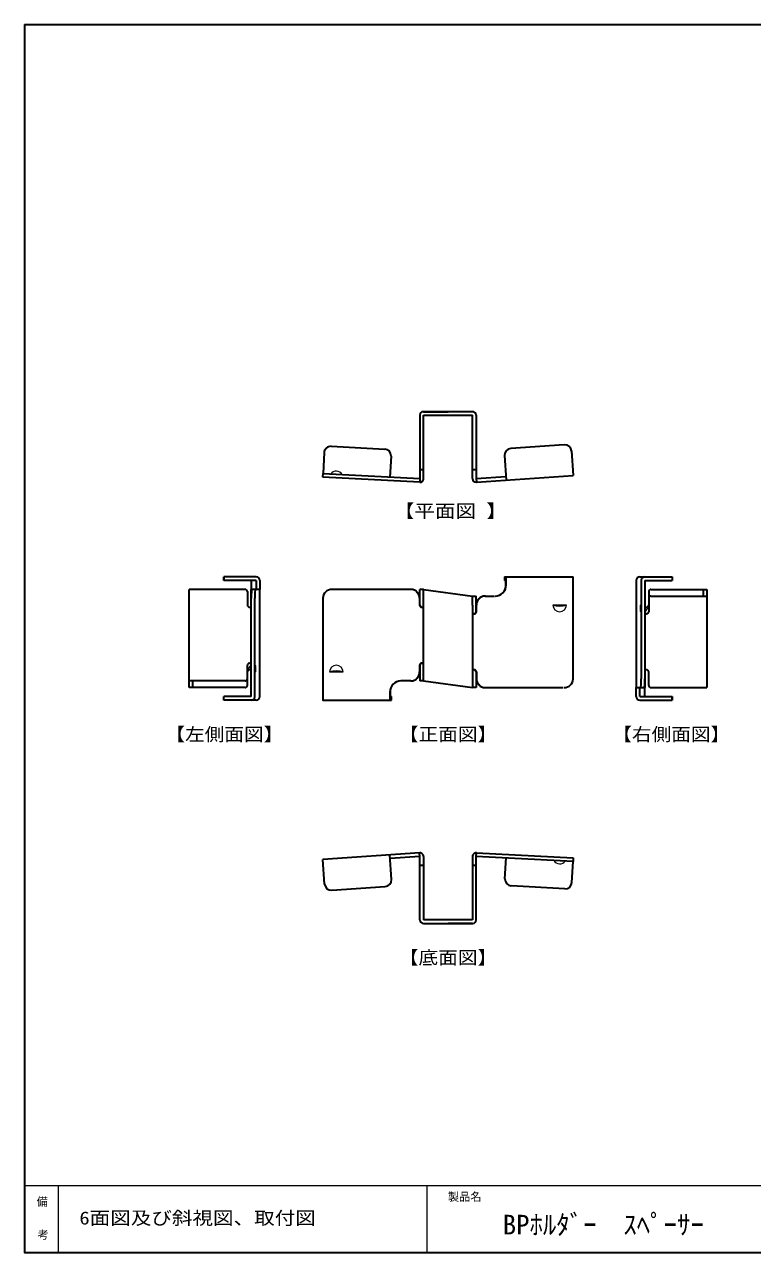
# Model space of a CAD drawing. Units: millimetres on the paper. Extents: x -405 to 405, y -286 to 286.
# Drawn here: x 15.5 to 178.4, y 11 to 286 of the extents above; entities that cross this region are included whole.
import ezdxf
from ezdxf.enums import TextEntityAlignment as Align

# ---------------------------------------------------------------- set-up
doc = ezdxf.new("R2010")
doc.units = ezdxf.units.MM
for name, color, linetype, lineweight in [('0-0_BPスペーサ', 7, 'Continuous', 35), ('0-8_寸法線', 7, 'Continuous', 18), ('F-0_図面枠', 4, 'Continuous', 18), ('F-2_文字1', 4, 'Continuous', 18)]:
    doc.layers.add(name, color=color, linetype=linetype, lineweight=lineweight)
doc.layers.add('F-3_文字2', color=7, linetype='Continuous')
doc.styles.add('ＭＳ ゴシック', font='')
doc.styles.get('ＭＳ ゴシック').set_extended_font_data('MS Gothic')

msp = doc.modelspace()

# ---------------------------------------------------------------- linework, layer by layer
at = {"layer": '0-0_BPスペーサ'}
for p, q in [((103.95, 198.498), (103.95, 184.298)), ((104.75, 199.298), (110.25, 199.298)), ((115.75, 199.298), (104.75, 199.298)), ((104.75, 198.498), (115.75, 198.498)), ((104.75, 184.298), (104.75, 198.498)), ((115.75, 184.298), (115.75, 198.498)), ((115.75, 184.298), (115.75, 198.498)), ((116.55, 198.498), (116.55, 184.298)), ((82.526, 190.127), (82.28, 185.434)), ((84.102, 191.547), (96.086, 190.919)), ((136.254, 191.891), (124.284, 191.054)), ((137.855, 190.5), (138.239, 185.013)), ((97.505, 189.342), (97.259, 184.649)), ((122.892, 189.453), (123.276, 183.967)), ((103.908, 183.499), (82.238, 184.635)), ((103.95, 184.298), (103.908, 183.499)), ((104.75, 186.298), (103.95, 186.298)), ((116.55, 186.298), (115.75, 186.298)), ((116.536, 184.297), (123.22, 184.765)), ((116.55, 184.298), (116.606, 183.5)), ((116.592, 183.499), (138.239, 185.013)), ((60.099, 162.3), (60.099, 161.5)), ((66.299, 162.3), (60.099, 162.3)), ((60.099, 161.5), (60.099, 162.3)), ((67.35, 162.3), (61.15, 162.3)), ((122.888, 162.3), (122.888, 161.5)), ((122.888, 162.3), (138.239, 162.3)), ((123.22, 160.5), (123.22, 162.3)), ((123.276, 160.5), (123.276, 162.3)), ((138.239, 139.5), (138.239, 162.3)), ((153.15, 162.3), (159.35, 162.3)), ((154.201, 162.3), (160.401, 162.3)), ((160.401, 162.3), (160.401, 161.5)), ((52.35, 137.5), (52.35, 159.5)), ((64.85, 159.5), (52.35, 159.5)), ((67.35, 161.5), (60.099, 161.5)), ((66.214, 161.5), (61.15, 161.5)), ((66.214, 161.5), (66.214, 159.5)), ((66.214, 135.5), (66.214, 159.5)), ((68.15, 159.5), (66.318, 159.5)), ((67.35, 161.5), (67.35, 159.5)), ((68.15, 159.5), (67.35, 159.5)), ((68.15, 161.5), (68.15, 159.5)), ((68.15, 135.5), (68.15, 159.5)), ((101.95, 159.5), (84.261, 159.5)), ((103.95, 156), (103.95, 159.5)), ((123.22, 161.5), (122.888, 161.5)), ((152.35, 161.5), (152.35, 137.5)), ((153.487, 161.542), (153.487, 139.5)), ((154.286, 161.5), (154.286, 137.5)), ((154.286, 161.5), (159.35, 161.5)), ((154.286, 161.5), (160.401, 161.5)), ((155.65, 159.5), (168.15, 159.5)), ((167.35, 159.5), (167.35, 158)), ((168.15, 159.5), (168.15, 137.5)), ((65.35, 159), (65.35, 156)), ((67.013, 135.458), (67.013, 157.5)), ((103.894, 157.5), (103.894, 156)), ((104.75, 141), (104.75, 157.5)), ((115.75, 156), (115.75, 158)), ((116.55, 154.5), (116.55, 158)), ((118.55, 158), (120.55, 158)), ((155.15, 159), (155.15, 157.5)), ((155.15, 157.5), (155.15, 154.5)), ((155.65, 158), (168.15, 158)), ((65.85, 155.5), (66.214, 155.5)), ((104.45, 155.5), (104.75, 155.5)), ((115.75, 156), (115.75, 139.5)), ((116.05, 154), (115.75, 154)), ((116.606, 154.5), (116.606, 156)), ((154.65, 154), (154.286, 154)), ((65.85, 143), (66.214, 143)), ((104.45, 143), (104.75, 143)), ((65.35, 139.5), (65.35, 142.5)), ((103.894, 142.5), (103.894, 141)), ((103.95, 142.5), (103.95, 139)), ((104.75, 139), (104.75, 141)), ((116.05, 141.5), (115.75, 141.5)), ((116.55, 141), (116.55, 137.5)), ((116.606, 141), (116.606, 139.5)), ((154.65, 141.5), (154.286, 141.5)), ((155.15, 138), (155.15, 141)), ((64.85, 139), (52.35, 139)), ((64.85, 137.5), (52.35, 137.5)), ((53.15, 137.5), (53.15, 139)), ((65.35, 138), (65.35, 139.5)), ((101.95, 139), (99.724, 139)), ((104.75, 139), (103.95, 139)), ((104.75, 139), (115.75, 137.5)), ((115.75, 139.5), (115.75, 137.5)), ((116.55, 137.5), (115.75, 137.5)), ((118.55, 137.5), (136.05, 137.5)), ((152.35, 137.5), (153.15, 137.5)), ((152.35, 135.5), (152.35, 137.5)), ((152.35, 137.5), (154.182, 137.5)), ((153.15, 135.5), (153.15, 137.5)), ((154.286, 135.5), (154.286, 137.5)), ((155.65, 137.5), (168.15, 137.5)), ((60.099, 134.7), (60.099, 135.5)), ((66.214, 135.5), (60.099, 135.5)), ((66.214, 135.5), (61.15, 135.5)), ((97.224, 136.5), (97.224, 134.7)), ((97.28, 136.5), (97.28, 134.7)), ((97.28, 135.5), (97.612, 135.5)), ((97.612, 134.7), (97.612, 135.5)), ((153.15, 135.5), (160.401, 135.5)), ((154.286, 135.5), (159.35, 135.5)), ((160.401, 134.7), (160.401, 135.5)), ((160.401, 135.5), (160.401, 134.7)), ((66.299, 134.7), (60.099, 134.7)), ((67.35, 134.7), (61.15, 134.7)), ((153.15, 134.7), (159.35, 134.7)), ((154.201, 134.7), (160.401, 134.7)), ((103.908, 100.499), (82.261, 98.985)), ((97.608, 94.545), (97.224, 100.032)), ((103.95, 99.7), (97.28, 99.233)), ((103.95, 99.7), (103.894, 100.498)), ((103.95, 85.5), (103.95, 99.7)), ((104.75, 99.7), (104.75, 85.5)), ((104.75, 99.7), (104.75, 85.5)), ((115.75, 99.7), (115.75, 85.5)), ((116.55, 99.7), (116.606, 100.498)), ((116.55, 85.5), (116.55, 99.7)), ((116.592, 100.499), (138.262, 99.363)), ((122.995, 94.656), (123.241, 99.349)), ((82.645, 93.499), (82.261, 98.985)), ((103.95, 97.7), (104.75, 97.7)), ((115.75, 97.7), (116.55, 97.7)), ((137.974, 93.871), (138.22, 98.564)), ((84.246, 92.107), (96.216, 92.944)), ((136.398, 92.451), (124.414, 93.079)), ((115.75, 85.5), (104.75, 85.5)), ((104.75, 84.7), (115.75, 84.7)), ((115.75, 84.7), (110.25, 84.7))]:
    msp.add_line(p, q, dxfattribs=at)
at = {"layer": '0-0_BPスペーサ', "color": 4, "lineweight": 18}
for p, q in [((136.739, 156), (133.739, 156)), ((153.252, 156), (153.409, 156)), ((154.286, 155.715), (154.878, 155.342)), ((154.878, 155.342), (154.286, 154.403)), ((154.65, 155.5), (154.627, 155.5)), ((65.622, 141.658), (66.214, 142.597)), ((66.214, 141.285), (65.622, 141.658)), ((65.85, 141.5), (65.873, 141.5)), ((67.248, 141), (67.091, 141)), ((83.761, 141), (86.761, 141))]:
    msp.add_line(p, q, dxfattribs=at)
at = {"layer": '0-0_BPスペーサ'}
for points in [[(82.238, 184.635), (82.28, 185.434), (103.95, 184.298)], [(104.75, 157.5), (104.75, 159.5), (103.95, 159.5)], [(104.75, 159.5), (115.75, 158), (116.55, 158)], [(82.261, 157.5), (82.261, 134.7), (97.612, 134.7)], [(138.262, 99.363), (138.22, 98.564), (116.55, 99.7)]]:
    msp.add_lwpolyline(points, dxfattribs=at)
for centre, radius, start, end in [((104.75, 198.498), 0.8, 91.63783, 180), ((104.75, 198.498), 0.8, 90, 91.63783), ((115.75, 198.498), 0.8, 0, 90), ((84.024, 190.049), 1.5, 87, 177), ((96.007, 189.421), 1.5, 357, 87), ((124.388, 189.558), 1.5, 94, 184), ((136.359, 190.395), 1.5, 4, 94), ((103.95, 184.298), 0.8, 267, 0), ((116.55, 184.298), 0.8, 180, 270), ((67.35, 161.5), 0.8, 0, 90), ((153.15, 161.5), 0.8, 90, 180), ((154.286, 161.5), 0.8, 90, 177), ((64.85, 159), 0.5, 0, 90), ((84.261, 157.5), 2, 90, 180), ((101.894, 157.5), 2, 0, 90), ((101.95, 157.5), 2, 0, 90), ((120.72, 160.5), 2.5, 270, 0), ((120.776, 160.5), 2.5, 270, 0), ((155.65, 159), 0.5, 90, 180), ((118.55, 156), 2, 90, 180), ((118.606, 156), 2, 90, 180), ((155.65, 157.5), 0.5, 90, 180), ((65.85, 156), 0.5, 180, 270), ((104.394, 156), 0.5, 180, 270), ((104.45, 156), 0.5, 180, 270), ((116.05, 154.5), 0.5, 270, 0), ((116.106, 154.5), 0.5, 270, 0), ((154.65, 156), 0.5, 270, 0), ((154.65, 154.5), 0.5, 270, 0), ((65.85, 142.5), 0.5, 90, 180), ((104.394, 142.5), 0.5, 90, 180), ((104.45, 142.5), 0.5, 90, 180), ((65.85, 141), 0.5, 90, 180), ((101.894, 141), 2, 270, 0), ((101.95, 141), 2, 270, 0), ((116.05, 141), 0.5, 0, 90), ((116.106, 141), 0.5, 0, 90), ((154.65, 141), 0.5, 0, 90), ((64.85, 139.5), 0.5, 270, 0), ((64.85, 138), 0.5, 270, 0), ((99.724, 136.5), 2.5, 90, 180), ((99.78, 136.5), 2.5, 90, 180), ((118.55, 139.5), 2, 180, 270), ((118.606, 139.5), 2, 180, 270), ((136.239, 139.5), 2, 270, 0), ((155.65, 138), 0.5, 180, 270), ((66.214, 135.5), 0.8, 270, 357), ((67.35, 135.5), 0.8, 270, 0), ((153.15, 135.5), 0.8, 180, 270), ((103.95, 99.7), 0.8, 0, 93), ((116.55, 99.7), 0.8, 87, 180), ((96.112, 94.44), 1.5, 274, 4), ((124.493, 94.577), 1.5, 177, 267), ((136.476, 93.949), 1.5, 267, 357), ((84.141, 93.603), 1.5, 184, 274), ((104.75, 85.5), 0.8, 180, 270), ((115.75, 85.5), 0.8, 271.63783, 0), ((115.75, 85.5), 0.8, 270, 271.63783)]:
    msp.add_arc(centre, radius, start, end, dxfattribs=at)
at = {"layer": '0-0_BPスペーサ', "color": 4, "lineweight": 18}
for centre, radius, start, end in [((85.234, 184.478), 1.5, 29.23095, 144.76905), ((135.239, 156), 1.5, 180, 0), ((135.239, 160.746), 4.977, 252.45999, 287.54001), ((85.261, 141), 1.5, 0, 180), ((85.261, 136.254), 4.977, 72.45999, 107.54001), ((135.266, 99.52), 1.5, 209.23095, 324.76905)]:
    msp.add_arc(centre, radius, start, end, dxfattribs=at)
at = {"layer": '0-0_BPスペーサ'}
for centre, major_axis in [((66.319, 157.5), (0, -2)), ((67.118, 157.5), (0, -2)), ((153.382, 139.5), (0, 2)), ((154.181, 139.5), (0, 2))]:
    msp.add_ellipse(centre, major_axis=major_axis, ratio=0.052335, start_param=3.1476377, end_param=4.712389, dxfattribs=at)
at = {"layer": '0-0_BPスペーサ', "color": 4, "lineweight": 18}
for centre, major_axis in [((153.33, 156), (0, 1.5)), ((67.17, 141), (0, -1.5))]:
    msp.add_ellipse(centre, major_axis=major_axis, ratio=0.05233, start_param=1.5707963, end_param=4.712389, dxfattribs=at)
at = {"layer": 'F-0_図面枠', "color": 7, "lineweight": 35}
msp.add_line((15.5, 286), (405, 286), dxfattribs=at)
at = {"layer": 'F-0_図面枠'}
for p, q in [((15.5, 26), (405, 26)), ((23, 26), (23, 11)), ((105.5, 26), (105.5, 11))]:
    msp.add_line(p, q, dxfattribs=at)
at = {"layer": 'F-0_図面枠', "color": 7, "lineweight": 35}
msp.add_lwpolyline([(15.5, 286), (15.5, 11), (405, 11)], dxfattribs=at)

# ---------------------------------------------------------------- texts
at = {"layer": '0-8_寸法線', "style": 'ＭＳ ゴシック'}
for s, width, p in [('【平面図 】', 1.15, (98.125, 174.7)), ('【左側面図】', 1.1, (47, 124.7)), ('【正面図】', 1.1, (99.25, 124.7)), ('【右側面図】', 1.1, (147, 124.7)), ('【底面図】', 1.1, (99.25, 74.7))]:
    msp.add_text(s, height=2.933, dxfattribs=dict(at, width=width)).set_placement(p, align=Align.BOTTOM_LEFT)
at = {"layer": 'F-2_文字1', "color": 7, "style": 'ＭＳ ゴシック'}
for s, p in [('備', (18.211, 20.913)), ('製品名', (110.227, 21.998)), ('考', (18.39, 13.49))]:
    msp.add_text(s, height=1.833, dxfattribs=at).set_placement(p, align=Align.BOTTOM_LEFT)
at = {"layer": 'F-3_文字2', "style": 'ＭＳ ゴシック', "width": 1.15}
msp.add_text('6面図及び斜視図、取付図', height=2.933, dxfattribs=at).set_placement((27.764, 16.368), align=Align.BOTTOM_LEFT)
at = {"layer": 'F-3_文字2', "style": 'ＭＳ ゴシック'}
msp.add_text('BPﾎﾙﾀﾞｰ\u3000ｽﾍﾟｰｻｰ', height=4.399, dxfattribs=at).set_placement((122.501, 13.709), align=Align.BOTTOM_LEFT)

doc.saveas('drawing.dxf')
